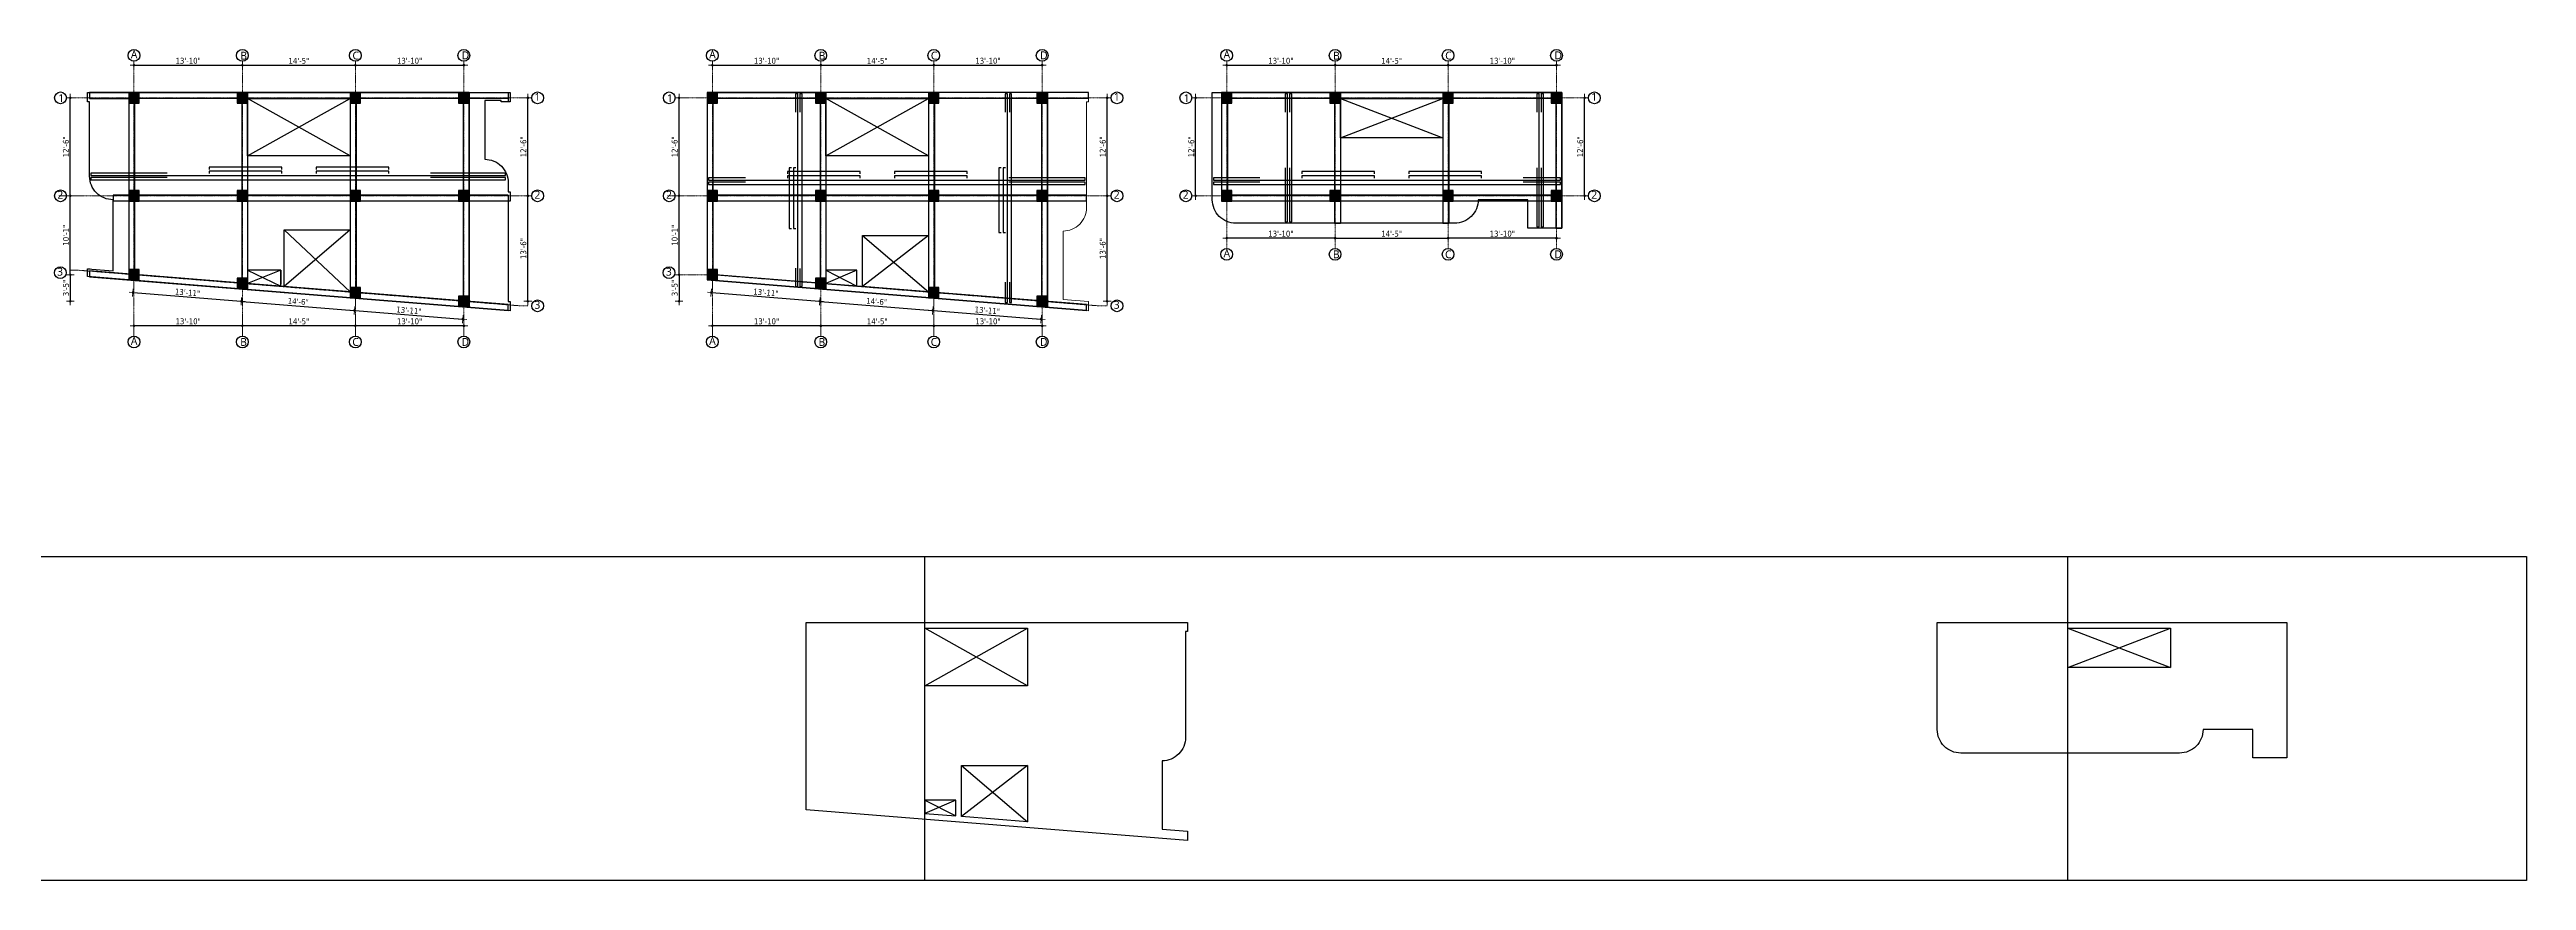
# Model space of a CAD drawing. Header units: inches. Extents: x 130993 to 274375, y -5108 to 103559.
# Drawn here: x 158986 to 162778, y 54579 to 55852 of the extents above; entities that cross this region are included whole.
import ezdxf

# ---------------------------------------------------------------- set-up
doc = ezdxf.new("R2010")
doc.units = ezdxf.units.IN
doc.header["$MEASUREMENT"] = 0
doc.header["$PDMODE"] = 2
doc.header["$PDSIZE"] = -3
doc.linetypes.add('CENTER', pattern=[2, 1.25, -0.25, 0.25, -0.25])
for name, color, linetype, lineweight in [('Center line', 252, 'CENTER', 20), ('Column', 14, 'Continuous', 30), ('Dim-external', 151, 'Continuous', 9), ('DIMENSION', 142, 'Continuous', 20), ('H-HATCH', 9, 'Continuous', 9), ('HATCH', 9, 'Continuous', 9), ('INDEX LINE', 4, 'Continuous', 13), ('Stairs', 134, 'Continuous', 25)]:
    doc.layers.add(name, color=color, linetype=linetype, lineweight=lineweight)
doc.layers.add('ELEVATION', color=7, linetype='Continuous')
doc.layers.add('Text-external', color=7, linetype='Continuous')
doc.styles.add('caption 1in-8ft', font='trebuc.ttf', dxfattribs={"height": 12})
doc.styles.add('TAHOMA', font='tahoma.ttf', dxfattribs={"height": 9})
doc.dimstyles.new('1.8', dxfattribs={"dimscale": 0, "dimtxt": 9, "dimasz": 1, "dimexe": 2, "dimexo": 9, "dimgap": 2, "dimtad": 1, "dimdec": 0, "dimzin": 3, "dimdsep": 46, "dimlunit": 4, "dimtxsty": 'TAHOMA', "dimblk": 'DIM', "dimcen": 3, "dimdle": 3, "dimse1": 1, "dimse2": 1, "dimclrd": 256, "dimclre": 256, "dimclrt": 7, "dimadec": 1, "dimazin": 2, "dimtfac": 1, "dimtdec": 0, "dimtix": 1, "dimtofl": 0, "dimtmove": 2, "dimatfit": 3, "dimldrblk": 'ARW', "dimfxl": 1, "dimfrac": 2, "dimtolj": 2, "dimtzin": 0, "dimarcsym": 0})

# ---------------------------------------------------------------- blocks, each defined once
blk = doc.blocks.new('col')
at = {"layer": 'HATCH'}
h = blk.add_hatch(color=256, dxfattribs=at)
h.dxf.hatch_style = 1
h.paths.add_polyline_path([(-8, -8), (8, -8), (8, 8), (-8, 8)])
at = {"layer": 'Column'}
blk.add_lwpolyline([(-8, -8), (8, -8), (8, 8), (-8, 8)], close=True, dxfattribs=at)
at = {"layer": 'Dim-external'}
for p, q in [((-8, 8), (8, -8)), ((8, 8), (-8, -8))]:
    blk.add_line(p, q, dxfattribs=at)
blk = doc.blocks.new('gridd')
at = {"layer": 'Dim-external'}
for p in [(2, 0), (168, 0), (341, 0), (507, 0), (2, -150), (168, -150), (341, -150), (507, -150), (2, -270.8), (168, -284.2), (341, -298.2), (507, -311.6)]:
    blk.add_blockref('col', p, dxfattribs=at)
blk = doc.blocks.new('DIM')
at = {"layer": 'INDEX LINE'}
h = blk.add_hatch(color=256, dxfattribs=at)
h.paths.add_polyline_path([(0, 1.3), (0, 0), (1.3, 0, 0.414214)])
h.paths.add_polyline_path([(1.3, 0), (0, 0), (0, -1.3, 0.414214)])
h.paths.add_polyline_path([(0, 0), (-1.3, 0, 0.414214), (0, -1.3)])
h.paths.add_polyline_path([(0, 1.3, 0.414214), (-1.3, 0), (0, 0)])
for p, q in [((-6, 0), (6, 0)), ((0, 6), (0, -6))]:
    blk.add_line(p, q, dxfattribs=at)
blk.add_circle((0, 0), 1.28, dxfattribs=at)
blk = doc.blocks.new('*D539')
at = {"layer": 'Defpoints', "color": 0}
for p in [(159281, 55827.9), (159115, 55785.9), (159281, 55785.9)]:
    blk.add_point(p, dxfattribs=at)
at = {"layer": 'DIMENSION', "lineweight": -2}
blk.add_line((159116, 55827.9), (159280, 55827.9), dxfattribs=at)
at = {"layer": 'DIMENSION', "lineweight": -2, "rotation": 180}
blk.add_blockref('DIM', (159115, 55827.9), dxfattribs=at)
at = {"layer": 'DIMENSION', "lineweight": -2}
blk.add_blockref('DIM', (159281, 55827.9), dxfattribs=at)
at = {"layer": 'DIMENSION', "color": 7, "insert": (159198, 55834.6), "char_height": 9, "attachment_point": 5, "style": 'TAHOMA'}
blk.add_mtext('\\A2;13\'-10"', dxfattribs=at)
blk = doc.blocks.new('ARW')
at = {"layer": 'INDEX LINE'}
blk.add_lwpolyline([(10, 0, 0, 6, 0), (0, 0, 0, 0, 0), (10, 0, 0, 0, 0)], format="xyseb", dxfattribs=at)
blk = doc.blocks.new('*D540')
at = {"layer": 'Defpoints', "color": 0}
for p in [(159454, 55827.9), (159281, 55785.9), (159454, 55785.9)]:
    blk.add_point(p, dxfattribs=at)
at = {"layer": 'DIMENSION', "lineweight": -2}
blk.add_line((159282, 55827.9), (159453, 55827.9), dxfattribs=at)
at = {"layer": 'DIMENSION', "lineweight": -2, "rotation": 180}
blk.add_blockref('DIM', (159281, 55827.9), dxfattribs=at)
at = {"layer": 'DIMENSION', "lineweight": -2}
blk.add_blockref('DIM', (159454, 55827.9), dxfattribs=at)
at = {"layer": 'DIMENSION', "color": 7, "insert": (159367.5, 55834.5), "char_height": 9, "attachment_point": 5, "style": 'TAHOMA'}
blk.add_mtext('\\A2;14\'-5"', dxfattribs=at)
blk = doc.blocks.new('*D541')
at = {"layer": 'Defpoints', "color": 0}
for p in [(159620, 55827.9), (159454, 55785.9), (159620, 55785.9)]:
    blk.add_point(p, dxfattribs=at)
at = {"layer": 'DIMENSION', "lineweight": -2}
blk.add_line((159455, 55827.9), (159619, 55827.9), dxfattribs=at)
at = {"layer": 'DIMENSION', "lineweight": -2, "rotation": 180}
blk.add_blockref('DIM', (159454, 55827.9), dxfattribs=at)
at = {"layer": 'DIMENSION', "lineweight": -2}
blk.add_blockref('DIM', (159620, 55827.9), dxfattribs=at)
at = {"layer": 'DIMENSION', "color": 7, "insert": (159537, 55834.6), "char_height": 9, "attachment_point": 5, "style": 'TAHOMA'}
blk.add_mtext('\\A2;13\'-10"', dxfattribs=at)
blk = doc.blocks.new('*D542')
at = {"layer": 'Defpoints', "color": 0}
for p in [(159628, 55627.9), (159718, 55627.9), (159628, 55466.3)]:
    blk.add_point(p, dxfattribs=at)
at = {"layer": 'DIMENSION', "lineweight": -2}
blk.add_line((159718, 55467.3), (159718, 55626.9), dxfattribs=at)
for p, rotation in [((159718, 55627.9), 90), ((159718, 55466.3), 270)]:
    blk.add_blockref('DIM', p, dxfattribs=dict(at, rotation=rotation))
at = {"layer": 'DIMENSION', "color": 7, "insert": (159711.3, 55547.1), "char_height": 9, "attachment_point": 5, "rotation": 90, "style": 'TAHOMA'}
blk.add_mtext('\\A2;13\'-6"', dxfattribs=at)
blk = doc.blocks.new('*D543')
at = {"layer": 'Defpoints', "color": 0}
for p in [(159628, 55777.9), (159718, 55777.9), (159628, 55627.9)]:
    blk.add_point(p, dxfattribs=at)
at = {"layer": 'DIMENSION', "lineweight": -2}
blk.add_line((159718, 55628.9), (159718, 55776.9), dxfattribs=at)
for p, rotation in [((159718, 55777.9), 90), ((159718, 55627.9), 270)]:
    blk.add_blockref('DIM', p, dxfattribs=dict(at, rotation=rotation))
at = {"layer": 'DIMENSION', "color": 7, "insert": (159711.3, 55702.9), "char_height": 9, "attachment_point": 5, "rotation": 90, "style": 'TAHOMA'}
blk.add_mtext('\\A2;12\'-6"', dxfattribs=at)
blk = doc.blocks.new('*D544')
at = {"layer": 'Defpoints', "color": 0}
for p in [(159017.5, 55627.9), (159107, 55627.9), (159107, 55507.1)]:
    blk.add_point(p, dxfattribs=at)
at = {"layer": 'DIMENSION', "lineweight": -2}
blk.add_line((159017.5, 55508.1), (159017.5, 55626.9), dxfattribs=at)
for p, rotation in [((159017.5, 55627.9), 90), ((159017.5, 55507.1), 270)]:
    blk.add_blockref('DIM', p, dxfattribs=dict(at, rotation=rotation))
at = {"layer": 'DIMENSION', "color": 7, "insert": (159010.8, 55567.5), "char_height": 9, "attachment_point": 5, "rotation": 90, "style": 'TAHOMA'}
blk.add_mtext('\\A2;10\'-1"', dxfattribs=at)
blk = doc.blocks.new('*D545')
at = {"layer": 'Defpoints', "color": 0}
for p in [(159017.5, 55777.9), (159107, 55777.9), (159107, 55627.9)]:
    blk.add_point(p, dxfattribs=at)
at = {"layer": 'DIMENSION', "lineweight": -2}
blk.add_line((159017.5, 55628.9), (159017.5, 55776.9), dxfattribs=at)
for p, rotation in [((159017.5, 55777.9), 90), ((159017.5, 55627.9), 270)]:
    blk.add_blockref('DIM', p, dxfattribs=dict(at, rotation=rotation))
at = {"layer": 'DIMENSION', "color": 7, "insert": (159010.8, 55702.9), "char_height": 9, "attachment_point": 5, "rotation": 90, "style": 'TAHOMA'}
blk.add_mtext('\\A2;12\'-6"', dxfattribs=at)
blk = doc.blocks.new('*D546')
at = {"layer": 'Defpoints', "color": 0}
for p in [(159115, 55499.1), (159281, 55485.7), (159279.4, 55466.3)]:
    blk.add_point(p, dxfattribs=at)
at = {"layer": 'DIMENSION', "lineweight": -2}
blk.add_line((159114.4, 55479.6), (159278.4, 55466.4), dxfattribs=at)
for p, rotation in [((159113.4, 55479.7), 175.388094134981), ((159279.4, 55466.3), 355.388094134981)]:
    blk.add_blockref('DIM', p, dxfattribs=dict(at, rotation=rotation))
at = {"layer": 'DIMENSION', "color": 7, "insert": (159197, 55479.7), "char_height": 9, "attachment_point": 5, "rotation": 355.3881, "style": 'TAHOMA'}
blk.add_mtext('\\A2;13\'-11"', dxfattribs=at)
blk = doc.blocks.new('*D547')
at = {"layer": 'Defpoints', "color": 0}
for p in [(159281, 55485.7), (159452.5, 55452.3), (159454, 55471.1)]:
    blk.add_point(p, dxfattribs=at)
at = {"layer": 'DIMENSION', "lineweight": -2}
blk.add_line((159280.4, 55466.2), (159451.5, 55452.4), dxfattribs=at)
for p, rotation in [((159279.4, 55466.3), 175.388094134969), ((159452.5, 55452.3), 355.388094134969)]:
    blk.add_blockref('DIM', p, dxfattribs=dict(at, rotation=rotation))
at = {"layer": 'DIMENSION', "color": 7, "insert": (159366.5, 55466), "char_height": 9, "attachment_point": 5, "rotation": 355.3881, "style": 'TAHOMA'}
blk.add_mtext('\\A2;14\'-6"', dxfattribs=at)
blk = doc.blocks.new('*D548')
at = {"layer": 'Defpoints', "color": 0}
for p in [(159454, 55471.1), (159620, 55457.7), (159618.5, 55438.9)]:
    blk.add_point(p, dxfattribs=at)
at = {"layer": 'DIMENSION', "lineweight": -2}
blk.add_line((159453.5, 55452.3), (159617.5, 55439), dxfattribs=at)
for p, rotation in [((159452.5, 55452.3), 175.388094134969), ((159618.5, 55438.9), 355.388094134969)]:
    blk.add_blockref('DIM', p, dxfattribs=dict(at, rotation=rotation))
at = {"layer": 'DIMENSION', "color": 7, "insert": (159536, 55452.3), "char_height": 9, "attachment_point": 5, "rotation": 355.3881, "style": 'TAHOMA'}
blk.add_mtext('\\A2;13\'-11"', dxfattribs=at)
blk = doc.blocks.new('*D549')
at = {"layer": 'Defpoints', "color": 0}
for p in [(159454, 55471.1), (159620, 55457.7), (159454, 55428.9)]:
    blk.add_point(p, dxfattribs=at)
at = {"layer": 'DIMENSION', "lineweight": -2}
blk.add_line((159619, 55428.9), (159455, 55428.9), dxfattribs=at)
at = {"layer": 'DIMENSION', "lineweight": -2, "rotation": 180}
blk.add_blockref('DIM', (159454, 55428.9), dxfattribs=at)
at = {"layer": 'DIMENSION', "lineweight": -2}
blk.add_blockref('DIM', (159620, 55428.9), dxfattribs=at)
at = {"layer": 'DIMENSION', "color": 7, "insert": (159537, 55435.6), "char_height": 9, "attachment_point": 5, "style": 'TAHOMA'}
blk.add_mtext('\\A2;13\'-10"', dxfattribs=at)
blk = doc.blocks.new('*D550')
at = {"layer": 'Defpoints', "color": 0}
for p in [(159281, 55485.7), (159454, 55471.1), (159281, 55428.9)]:
    blk.add_point(p, dxfattribs=at)
at = {"layer": 'DIMENSION', "lineweight": -2}
blk.add_line((159453, 55428.9), (159282, 55428.9), dxfattribs=at)
at = {"layer": 'DIMENSION', "lineweight": -2, "rotation": 180}
blk.add_blockref('DIM', (159281, 55428.9), dxfattribs=at)
at = {"layer": 'DIMENSION', "lineweight": -2}
blk.add_blockref('DIM', (159454, 55428.9), dxfattribs=at)
at = {"layer": 'DIMENSION', "color": 7, "insert": (159367.5, 55435.5), "char_height": 9, "attachment_point": 5, "style": 'TAHOMA'}
blk.add_mtext('\\A2;14\'-5"', dxfattribs=at)
blk = doc.blocks.new('*D551')
at = {"layer": 'Defpoints', "color": 0}
for p in [(159115, 55498.4), (159281, 55485.7), (159115, 55428.9)]:
    blk.add_point(p, dxfattribs=at)
at = {"layer": 'DIMENSION', "lineweight": -2}
blk.add_line((159280, 55428.9), (159116, 55428.9), dxfattribs=at)
at = {"layer": 'DIMENSION', "lineweight": -2, "rotation": 180}
blk.add_blockref('DIM', (159115, 55428.9), dxfattribs=at)
at = {"layer": 'DIMENSION', "lineweight": -2}
blk.add_blockref('DIM', (159281, 55428.9), dxfattribs=at)
at = {"layer": 'DIMENSION', "color": 7, "insert": (159198, 55435.6), "char_height": 9, "attachment_point": 5, "style": 'TAHOMA'}
blk.add_mtext('\\A2;13\'-10"', dxfattribs=at)
blk = doc.blocks.new('*D552')
at = {"layer": 'Defpoints', "color": 0}
for p in [(159107, 55507.1), (159017.5, 55466.3), (159628, 55466.3)]:
    blk.add_point(p, dxfattribs=at)
at = {"layer": 'DIMENSION', "lineweight": -2}
blk.add_line((159017.5, 55506.1), (159017.5, 55467.3), dxfattribs=at)
for p, rotation in [((159017.5, 55507.1), 90), ((159017.5, 55466.3), 270)]:
    blk.add_blockref('DIM', p, dxfattribs=dict(at, rotation=rotation))
at = {"layer": 'DIMENSION', "color": 7, "insert": (159010.9, 55486.7), "char_height": 9, "attachment_point": 5, "rotation": 90, "style": 'TAHOMA'}
blk.add_mtext('\\A2;3\'-5"', dxfattribs=at)
blk = doc.blocks.new('*D553')
at = {"layer": 'Defpoints', "color": 0}
for p in [(160954, 55827.9), (160788, 55785.9), (160954, 55785.9)]:
    blk.add_point(p, dxfattribs=at)
at = {"layer": 'DIMENSION', "lineweight": -2}
blk.add_line((160789, 55827.9), (160953, 55827.9), dxfattribs=at)
at = {"layer": 'DIMENSION', "lineweight": -2, "rotation": 180}
blk.add_blockref('DIM', (160788, 55827.9), dxfattribs=at)
at = {"layer": 'DIMENSION', "lineweight": -2}
blk.add_blockref('DIM', (160954, 55827.9), dxfattribs=at)
at = {"layer": 'DIMENSION', "color": 7, "insert": (160871, 55834.6), "char_height": 9, "attachment_point": 5, "style": 'TAHOMA'}
blk.add_mtext('\\A2;13\'-10"', dxfattribs=at)
blk = doc.blocks.new('*D554')
at = {"layer": 'Defpoints', "color": 0}
for p in [(161127, 55827.9), (160954, 55785.9), (161127, 55785.9)]:
    blk.add_point(p, dxfattribs=at)
at = {"layer": 'DIMENSION', "lineweight": -2}
blk.add_line((160955, 55827.9), (161126, 55827.9), dxfattribs=at)
at = {"layer": 'DIMENSION', "lineweight": -2, "rotation": 180}
blk.add_blockref('DIM', (160954, 55827.9), dxfattribs=at)
at = {"layer": 'DIMENSION', "lineweight": -2}
blk.add_blockref('DIM', (161127, 55827.9), dxfattribs=at)
at = {"layer": 'DIMENSION', "color": 7, "insert": (161040.5, 55834.5), "char_height": 9, "attachment_point": 5, "style": 'TAHOMA'}
blk.add_mtext('\\A2;14\'-5"', dxfattribs=at)
blk = doc.blocks.new('*D555')
at = {"layer": 'Defpoints', "color": 0}
for p in [(161293, 55827.9), (161127, 55785.9), (161293, 55785.9)]:
    blk.add_point(p, dxfattribs=at)
at = {"layer": 'DIMENSION', "lineweight": -2}
blk.add_line((161128, 55827.9), (161292, 55827.9), dxfattribs=at)
at = {"layer": 'DIMENSION', "lineweight": -2, "rotation": 180}
blk.add_blockref('DIM', (161127, 55827.9), dxfattribs=at)
at = {"layer": 'DIMENSION', "lineweight": -2}
blk.add_blockref('DIM', (161293, 55827.9), dxfattribs=at)
at = {"layer": 'DIMENSION', "color": 7, "insert": (161210, 55834.6), "char_height": 9, "attachment_point": 5, "style": 'TAHOMA'}
blk.add_mtext('\\A2;13\'-10"', dxfattribs=at)
blk = doc.blocks.new('*D523')
at = {"layer": 'Defpoints', "color": 0}
for p in [(161301, 55777.9), (161336, 55777.9), (161301, 55627.9)]:
    blk.add_point(p, dxfattribs=at)
at = {"layer": 'DIMENSION', "lineweight": -2}
blk.add_line((161336, 55628.9), (161336, 55776.9), dxfattribs=at)
for p, rotation in [((161336, 55777.9), 90), ((161336, 55627.9), 270)]:
    blk.add_blockref('DIM', p, dxfattribs=dict(at, rotation=rotation))
at = {"layer": 'DIMENSION', "color": 7, "insert": (161329.3, 55702.9), "char_height": 9, "attachment_point": 5, "rotation": 90, "style": 'TAHOMA'}
blk.add_mtext('\\A2;12\'-6"', dxfattribs=at)
blk = doc.blocks.new('*D556')
at = {"layer": 'Defpoints', "color": 0}
for p in [(160740.5, 55777.9), (160780, 55777.9), (160780, 55627.9)]:
    blk.add_point(p, dxfattribs=at)
at = {"layer": 'DIMENSION', "lineweight": -2}
blk.add_line((160740.5, 55628.9), (160740.5, 55776.9), dxfattribs=at)
for p, rotation in [((160740.5, 55777.9), 90), ((160740.5, 55627.9), 270)]:
    blk.add_blockref('DIM', p, dxfattribs=dict(at, rotation=rotation))
at = {"layer": 'DIMENSION', "color": 7, "insert": (160733.8, 55702.9), "char_height": 9, "attachment_point": 5, "rotation": 90, "style": 'TAHOMA'}
blk.add_mtext('\\A2;12\'-6"', dxfattribs=at)
blk = doc.blocks.new('*D557')
at = {"layer": 'Defpoints', "color": 0}
for p in [(161127, 55785.9), (161127, 55563.1), (161293, 55591.9)]:
    blk.add_point(p, dxfattribs=at)
at = {"layer": 'DIMENSION', "lineweight": -2}
blk.add_line((161292, 55563.1), (161128, 55563.1), dxfattribs=at)
at = {"layer": 'DIMENSION', "lineweight": -2, "rotation": 180}
blk.add_blockref('DIM', (161127, 55563.1), dxfattribs=at)
at = {"layer": 'DIMENSION', "lineweight": -2}
blk.add_blockref('DIM', (161293, 55563.1), dxfattribs=at)
at = {"layer": 'DIMENSION', "color": 7, "insert": (161210, 55569.8), "char_height": 9, "attachment_point": 5, "style": 'TAHOMA'}
blk.add_mtext('\\A2;13\'-10"', dxfattribs=at)
blk = doc.blocks.new('*D558')
at = {"layer": 'Defpoints', "color": 0}
for p in [(160788, 55785.9), (160954, 55619.9), (160788, 55563.1)]:
    blk.add_point(p, dxfattribs=at)
at = {"layer": 'DIMENSION', "lineweight": -2}
blk.add_line((160953, 55563.1), (160789, 55563.1), dxfattribs=at)
at = {"layer": 'DIMENSION', "lineweight": -2, "rotation": 180}
blk.add_blockref('DIM', (160788, 55563.1), dxfattribs=at)
at = {"layer": 'DIMENSION', "lineweight": -2}
blk.add_blockref('DIM', (160954, 55563.1), dxfattribs=at)
at = {"layer": 'DIMENSION', "color": 7, "insert": (160871, 55569.8), "char_height": 9, "attachment_point": 5, "style": 'TAHOMA'}
blk.add_mtext('\\A2;13\'-10"', dxfattribs=at)
blk = doc.blocks.new('*D524')
at = {"layer": 'Defpoints', "color": 0}
for p in [(161127, 55619.9), (160954, 55585.9), (161127, 55563.1)]:
    blk.add_point(p, dxfattribs=at)
at = {"layer": 'DIMENSION', "lineweight": -2}
blk.add_line((160955, 55563.1), (161126, 55563.1), dxfattribs=at)
at = {"layer": 'DIMENSION', "lineweight": -2, "rotation": 180}
blk.add_blockref('DIM', (160954, 55563.1), dxfattribs=at)
at = {"layer": 'DIMENSION', "lineweight": -2}
blk.add_blockref('DIM', (161127, 55563.1), dxfattribs=at)
at = {"layer": 'DIMENSION', "color": 7, "insert": (161040.5, 55569.7), "char_height": 9, "attachment_point": 5, "style": 'TAHOMA'}
blk.add_mtext('\\A2;14\'-5"', dxfattribs=at)
blk = doc.blocks.new('*D587')
at = {"layer": 'Defpoints', "color": 0}
for p in [(160166.5, 55827.9), (160000.5, 55785.9), (160166.5, 55785.9)]:
    blk.add_point(p, dxfattribs=at)
at = {"layer": 'DIMENSION', "lineweight": -2}
blk.add_line((160001.5, 55827.9), (160165.5, 55827.9), dxfattribs=at)
at = {"layer": 'DIMENSION', "lineweight": -2, "rotation": 180}
blk.add_blockref('DIM', (160000.5, 55827.9), dxfattribs=at)
at = {"layer": 'DIMENSION', "lineweight": -2}
blk.add_blockref('DIM', (160166.5, 55827.9), dxfattribs=at)
at = {"layer": 'DIMENSION', "color": 7, "insert": (160083.5, 55834.6), "char_height": 9, "attachment_point": 5, "style": 'TAHOMA'}
blk.add_mtext('\\A2;13\'-10"', dxfattribs=at)
blk = doc.blocks.new('*D588')
at = {"layer": 'Defpoints', "color": 0}
for p in [(160339.5, 55827.9), (160166.5, 55785.9), (160339.5, 55785.9)]:
    blk.add_point(p, dxfattribs=at)
at = {"layer": 'DIMENSION', "lineweight": -2}
blk.add_line((160167.5, 55827.9), (160338.5, 55827.9), dxfattribs=at)
at = {"layer": 'DIMENSION', "lineweight": -2, "rotation": 180}
blk.add_blockref('DIM', (160166.5, 55827.9), dxfattribs=at)
at = {"layer": 'DIMENSION', "lineweight": -2}
blk.add_blockref('DIM', (160339.5, 55827.9), dxfattribs=at)
at = {"layer": 'DIMENSION', "color": 7, "insert": (160253, 55834.5), "char_height": 9, "attachment_point": 5, "style": 'TAHOMA'}
blk.add_mtext('\\A2;14\'-5"', dxfattribs=at)
blk = doc.blocks.new('*D589')
at = {"layer": 'Defpoints', "color": 0}
for p in [(160505.5, 55827.9), (160339.5, 55785.9), (160505.5, 55785.9)]:
    blk.add_point(p, dxfattribs=at)
at = {"layer": 'DIMENSION', "lineweight": -2}
blk.add_line((160340.5, 55827.9), (160504.5, 55827.9), dxfattribs=at)
at = {"layer": 'DIMENSION', "lineweight": -2, "rotation": 180}
blk.add_blockref('DIM', (160339.5, 55827.9), dxfattribs=at)
at = {"layer": 'DIMENSION', "lineweight": -2}
blk.add_blockref('DIM', (160505.5, 55827.9), dxfattribs=at)
at = {"layer": 'DIMENSION', "color": 7, "insert": (160422.5, 55834.6), "char_height": 9, "attachment_point": 5, "style": 'TAHOMA'}
blk.add_mtext('\\A2;13\'-10"', dxfattribs=at)
blk = doc.blocks.new('*D590')
at = {"layer": 'Defpoints', "color": 0}
for p in [(160513.5, 55627.9), (160605, 55627.9), (160513.5, 55466.3)]:
    blk.add_point(p, dxfattribs=at)
at = {"layer": 'DIMENSION', "lineweight": -2}
blk.add_line((160605, 55467.3), (160605, 55626.9), dxfattribs=at)
for p, rotation in [((160605, 55627.9), 90), ((160605, 55466.3), 270)]:
    blk.add_blockref('DIM', p, dxfattribs=dict(at, rotation=rotation))
at = {"layer": 'DIMENSION', "color": 7, "insert": (160598.3, 55547.1), "char_height": 9, "attachment_point": 5, "rotation": 90, "style": 'TAHOMA'}
blk.add_mtext('\\A2;13\'-6"', dxfattribs=at)
blk = doc.blocks.new('*D591')
at = {"layer": 'Defpoints', "color": 0}
for p in [(160513.5, 55777.9), (160605, 55777.9), (160513.5, 55627.9)]:
    blk.add_point(p, dxfattribs=at)
at = {"layer": 'DIMENSION', "lineweight": -2}
blk.add_line((160605, 55628.9), (160605, 55776.9), dxfattribs=at)
for p, rotation in [((160605, 55777.9), 90), ((160605, 55627.9), 270)]:
    blk.add_blockref('DIM', p, dxfattribs=dict(at, rotation=rotation))
at = {"layer": 'DIMENSION', "color": 7, "insert": (160598.3, 55702.9), "char_height": 9, "attachment_point": 5, "rotation": 90, "style": 'TAHOMA'}
blk.add_mtext('\\A2;12\'-6"', dxfattribs=at)
blk = doc.blocks.new('*D592')
at = {"layer": 'Defpoints', "color": 0}
for p in [(159949.5, 55627.9), (159992.5, 55627.9), (159992.5, 55507.1)]:
    blk.add_point(p, dxfattribs=at)
at = {"layer": 'DIMENSION', "lineweight": -2}
blk.add_line((159949.5, 55508.1), (159949.5, 55626.9), dxfattribs=at)
for p, rotation in [((159949.5, 55627.9), 90), ((159949.5, 55507.1), 270)]:
    blk.add_blockref('DIM', p, dxfattribs=dict(at, rotation=rotation))
at = {"layer": 'DIMENSION', "color": 7, "insert": (159942.8, 55567.5), "char_height": 9, "attachment_point": 5, "rotation": 90, "style": 'TAHOMA'}
blk.add_mtext('\\A2;10\'-1"', dxfattribs=at)
blk = doc.blocks.new('*D593')
at = {"layer": 'Defpoints', "color": 0}
for p in [(159949.5, 55777.9), (159992.5, 55777.9), (159992.5, 55627.9)]:
    blk.add_point(p, dxfattribs=at)
at = {"layer": 'DIMENSION', "lineweight": -2}
blk.add_line((159949.5, 55628.9), (159949.5, 55776.9), dxfattribs=at)
for p, rotation in [((159949.5, 55777.9), 90), ((159949.5, 55627.9), 270)]:
    blk.add_blockref('DIM', p, dxfattribs=dict(at, rotation=rotation))
at = {"layer": 'DIMENSION', "color": 7, "insert": (159942.8, 55702.9), "char_height": 9, "attachment_point": 5, "rotation": 90, "style": 'TAHOMA'}
blk.add_mtext('\\A2;12\'-6"', dxfattribs=at)
blk = doc.blocks.new('*D594')
at = {"layer": 'Defpoints', "color": 0}
for p in [(160000.5, 55499.1), (160166.5, 55485.7), (160164.9, 55466.3)]:
    blk.add_point(p, dxfattribs=at)
at = {"layer": 'DIMENSION', "lineweight": -2}
blk.add_line((159999.9, 55479.6), (160163.9, 55466.4), dxfattribs=at)
for p, rotation in [((159998.9, 55479.7), 175.388094134981), ((160164.9, 55466.3), 355.388094134981)]:
    blk.add_blockref('DIM', p, dxfattribs=dict(at, rotation=rotation))
at = {"layer": 'DIMENSION', "color": 7, "insert": (160082.5, 55479.7), "char_height": 9, "attachment_point": 5, "rotation": 355.3881, "style": 'TAHOMA'}
blk.add_mtext('\\A2;13\'-11"', dxfattribs=at)
blk = doc.blocks.new('*D595')
at = {"layer": 'Defpoints', "color": 0}
for p in [(160166.5, 55485.7), (160338, 55452.3), (160339.5, 55471.1)]:
    blk.add_point(p, dxfattribs=at)
at = {"layer": 'DIMENSION', "lineweight": -2}
blk.add_line((160165.9, 55466.2), (160337, 55452.4), dxfattribs=at)
for p, rotation in [((160164.9, 55466.3), 175.388094134969), ((160338, 55452.3), 355.388094134969)]:
    blk.add_blockref('DIM', p, dxfattribs=dict(at, rotation=rotation))
at = {"layer": 'DIMENSION', "color": 7, "insert": (160252, 55466), "char_height": 9, "attachment_point": 5, "rotation": 355.3881, "style": 'TAHOMA'}
blk.add_mtext('\\A2;14\'-6"', dxfattribs=at)
blk = doc.blocks.new('*D596')
at = {"layer": 'Defpoints', "color": 0}
for p in [(160339.5, 55471.1), (160505.5, 55457.7), (160504, 55438.9)]:
    blk.add_point(p, dxfattribs=at)
at = {"layer": 'DIMENSION', "lineweight": -2}
blk.add_line((160339, 55452.3), (160503, 55439), dxfattribs=at)
for p, rotation in [((160338, 55452.3), 175.388094134969), ((160504, 55438.9), 355.388094134969)]:
    blk.add_blockref('DIM', p, dxfattribs=dict(at, rotation=rotation))
at = {"layer": 'DIMENSION', "color": 7, "insert": (160421.5, 55452.3), "char_height": 9, "attachment_point": 5, "rotation": 355.3881, "style": 'TAHOMA'}
blk.add_mtext('\\A2;13\'-11"', dxfattribs=at)
blk = doc.blocks.new('*D597')
at = {"layer": 'Defpoints', "color": 0}
for p in [(160339.5, 55471.1), (160505.5, 55457.7), (160339.5, 55428.9)]:
    blk.add_point(p, dxfattribs=at)
at = {"layer": 'DIMENSION', "lineweight": -2}
blk.add_line((160504.5, 55428.9), (160340.5, 55428.9), dxfattribs=at)
at = {"layer": 'DIMENSION', "lineweight": -2, "rotation": 180}
blk.add_blockref('DIM', (160339.5, 55428.9), dxfattribs=at)
at = {"layer": 'DIMENSION', "lineweight": -2}
blk.add_blockref('DIM', (160505.5, 55428.9), dxfattribs=at)
at = {"layer": 'DIMENSION', "color": 7, "insert": (160422.5, 55435.6), "char_height": 9, "attachment_point": 5, "style": 'TAHOMA'}
blk.add_mtext('\\A2;13\'-10"', dxfattribs=at)
blk = doc.blocks.new('*D598')
at = {"layer": 'Defpoints', "color": 0}
for p in [(160166.5, 55485.7), (160339.5, 55471.1), (160166.5, 55428.9)]:
    blk.add_point(p, dxfattribs=at)
at = {"layer": 'DIMENSION', "lineweight": -2}
blk.add_line((160338.5, 55428.9), (160167.5, 55428.9), dxfattribs=at)
at = {"layer": 'DIMENSION', "lineweight": -2, "rotation": 180}
blk.add_blockref('DIM', (160166.5, 55428.9), dxfattribs=at)
at = {"layer": 'DIMENSION', "lineweight": -2}
blk.add_blockref('DIM', (160339.5, 55428.9), dxfattribs=at)
at = {"layer": 'DIMENSION', "color": 7, "insert": (160253, 55435.5), "char_height": 9, "attachment_point": 5, "style": 'TAHOMA'}
blk.add_mtext('\\A2;14\'-5"', dxfattribs=at)
blk = doc.blocks.new('*D599')
at = {"layer": 'Defpoints', "color": 0}
for p in [(160000.5, 55498.4), (160166.5, 55485.7), (160000.5, 55428.9)]:
    blk.add_point(p, dxfattribs=at)
at = {"layer": 'DIMENSION', "lineweight": -2}
blk.add_line((160165.5, 55428.9), (160001.5, 55428.9), dxfattribs=at)
at = {"layer": 'DIMENSION', "lineweight": -2, "rotation": 180}
blk.add_blockref('DIM', (160000.5, 55428.9), dxfattribs=at)
at = {"layer": 'DIMENSION', "lineweight": -2}
blk.add_blockref('DIM', (160166.5, 55428.9), dxfattribs=at)
at = {"layer": 'DIMENSION', "color": 7, "insert": (160083.5, 55435.6), "char_height": 9, "attachment_point": 5, "style": 'TAHOMA'}
blk.add_mtext('\\A2;13\'-10"', dxfattribs=at)
blk = doc.blocks.new('*D600')
at = {"layer": 'Defpoints', "color": 0}
for p in [(159992.5, 55507.1), (159949.5, 55466.3), (160513.5, 55466.3)]:
    blk.add_point(p, dxfattribs=at)
at = {"layer": 'DIMENSION', "lineweight": -2}
blk.add_line((159949.5, 55506.1), (159949.5, 55467.3), dxfattribs=at)
for p, rotation in [((159949.5, 55507.1), 90), ((159949.5, 55466.3), 270)]:
    blk.add_blockref('DIM', p, dxfattribs=dict(at, rotation=rotation))
at = {"layer": 'DIMENSION', "color": 7, "insert": (159942.9, 55486.7), "char_height": 9, "attachment_point": 5, "rotation": 90, "style": 'TAHOMA'}
blk.add_mtext('\\A2;3\'-5"', dxfattribs=at)

msp = doc.modelspace()

# ---------------------------------------------------------------- linework, layer by layer
at = {"layer": 'Center line'}
for p, q in [((159115, 55827.9), (159115, 55413.12)), ((159281, 55827.9), (159281, 55413.12)), ((159454, 55827.9), (159454, 55413.12)), ((159620, 55827.9), (159620, 55413.12)), ((160000.5, 55827.9), (160000.5, 55413.12)), ((160166.5, 55827.9), (160166.5, 55413.12)), ((160339.5, 55827.9), (160339.5, 55413.12)), ((160505.5, 55827.9), (160505.5, 55413.12)), ((160788, 55827.9), (160788, 55547.33)), ((160954, 55827.9), (160954, 55547.33)), ((161127, 55827.9), (161127, 55547.33)), ((161293, 55827.9), (161293, 55547.33)), ((159017.5, 55777.9), (159718, 55777.9)), ((159949.5, 55777.9), (160605, 55777.9)), ((160740.5, 55777.9), (161336, 55777.9)), ((158999.73, 55627.9), (159718, 55627.9)), ((159931.73, 55627.9), (160605, 55627.9)), ((160740.5, 55627.9), (161336, 55627.9))]:
    msp.add_line(p, q, dxfattribs=at)
for points in [[(159706, 55459.41), (159029.31, 55513.99), (159017.55, 55513.99)], [(160591.5, 55459.41), (160000.5, 55507.08), (159949.5, 55507.08)], [(159718, 55459.41), (159706, 55459.41)], [(160605, 55459.41), (160591.5, 55459.41)]]:
    msp.add_lwpolyline(points, dxfattribs=at)
at = {"layer": 'Defpoints'}
for p, q in [((160326.07, 54579.4), (160326.07, 55075.62)), ((162075.93, 54579.4), (162075.93, 55075.62))]:
    msp.add_line(p, q, dxfattribs=at)
at = {"layer": 'ELEVATION'}
for p, q in [((159628, 55785.9), (159047, 55785.9)), ((159107, 55785.9), (159107, 55499.08)), ((159116, 55785.9), (159116, 55498.11)), ((159123, 55785.9), (159273, 55785.9)), ((159280, 55785.9), (159280, 55485.37)), ((159289, 55785.9), (159289, 55484.4)), ((159446, 55785.9), (159446, 55471.73)), ((159455, 55785.9), (159455, 55471.73)), ((159619, 55785.9), (159619, 55458.02)), ((159628, 55785.9), (159628, 55457.05)), ((159688, 55785.9), (159688, 55771.9)), ((160513.5, 55785.9), (159992.5, 55785.9)), ((159992.5, 55785.9), (159992.5, 55499.08)), ((160001.5, 55785.9), (160001.5, 55498.11)), ((160008.5, 55785.9), (160158.5, 55785.9)), ((160165.5, 55785.9), (160165.5, 55485.37)), ((160174.5, 55785.9), (160174.5, 55484.4)), ((160331.5, 55785.9), (160331.5, 55471.73)), ((160340.5, 55785.9), (160340.5, 55471.73)), ((160504.5, 55785.9), (160504.5, 55458.02)), ((160513.5, 55785.9), (160513.5, 55457.05)), ((160576.5, 55776.9), (160576.5, 55785.9)), ((161301, 55785.9), (160780, 55785.9)), ((160780, 55785.9), (160780, 55619.9)), ((160789, 55785.9), (160789, 55619.9)), ((160796, 55785.9), (160946, 55785.9)), ((160953, 55785.9), (160953, 55585.9)), ((160962, 55785.9), (160962, 55585.9)), ((161119, 55785.9), (161119, 55585.9)), ((161128, 55785.9), (161128, 55585.9)), ((161292, 55785.9), (161292, 55578.32)), ((161301, 55785.9), (161301, 55578.32)), ((159688, 55776.9), (159047, 55776.9)), ((159446, 55688.9), (159289, 55776.9)), ((159289, 55688.9), (159446, 55776.9)), ((160576.5, 55776.9), (159992.5, 55776.9)), ((160331.5, 55688.9), (160174.5, 55776.9)), ((160174.5, 55688.9), (160331.5, 55776.9)), ((161301, 55776.9), (160780, 55776.9)), ((160962, 55776.9), (161119, 55716.9)), ((160962, 55716.9), (161119, 55776.9)), ((159688, 55628.9), (159083, 55628.9)), ((159083, 55628.9), (159083, 55619.9)), ((159688, 55619.9), (159083, 55619.9)), ((159688, 55628.9), (159688, 55619.9)), ((160573.5, 55628.9), (159992.5, 55628.9)), ((160573.5, 55619.9), (159992.5, 55619.9)), ((160573.5, 55619.9), (160573.5, 55628.9)), ((161301, 55628.9), (160780, 55628.9)), ((161301, 55619.9), (160780, 55619.9)), ((159345, 55575.9), (159446, 55480.76)), ((159446, 55575.9), (159345, 55488.91)), ((160230.5, 55566.9), (160331.5, 55480.76)), ((160331.5, 55566.9), (160230.5, 55488.91)), ((160953, 55585.9), (160962, 55585.9)), ((161119, 55585.9), (161128, 55585.9)), ((161292, 55578.32), (161301, 55578.32)), ((159688, 55461.24), (159046.75, 55512.97)), ((159688, 55452.21), (159047, 55503.92)), ((159289, 55513.9), (159340, 55489.31)), ((159340, 55513.9), (159289, 55493.43)), ((159340, 55513.9), (159340, 55492.32)), ((160573.5, 55461.24), (159992.25, 55508.13)), ((160573.5, 55452.21), (159992.5, 55499.08)), ((160174.5, 55513.9), (160221.5, 55489.64)), ((160221.5, 55513.9), (160174.5, 55493.43)), ((160483.07, 54877.54), (160326.07, 54965.54)), ((160326.07, 54877.54), (160483.07, 54965.54)), ((162075.93, 54965.54), (162232.93, 54905.54)), ((162075.93, 54905.54), (162232.93, 54965.54)), ((160382.07, 54755.54), (160483.07, 54669.4)), ((160483.07, 54755.54), (160382.07, 54677.55)), ((160326.07, 54702.54), (160373.07, 54678.28)), ((160373.07, 54702.54), (160326.07, 54682.07))]:
    msp.add_line(p, q, dxfattribs=at)
msp.add_lwpolyline([(159044, 55516.2), (159083, 55513.05), (159083, 55621.9, -0.4142136), (159047, 55657.9), (159047, 55771.9), (159044, 55771.9), (159044, 55785.9), (159691, 55785.9), (159691, 55771.9), (159677, 55771.9), (159677, 55773.9), (159652, 55773.9), (159652, 55683.9, -0.4142136), (159688, 55647.9), (159688, 55633.9), (159691, 55633.9), (159691, 55619.9), (159688, 55619.9), (159688, 55466.26), (159691, 55466.02), (159691, 55451.97), (159044, 55504.16), (159044, 55516.2), (159048, 55515.88)], format="xyb", dxfattribs=at)
for points in [[(159688, 55452.21), (159688, 55461.24), (159628, 55466.08), (159628, 55698.9), (159628, 55698.9), (159628, 55785.9), (159047, 55785.9), (159047, 55776.9), (159107, 55776.9), (159107, 55508.13), (159047, 55512.95), (159047, 55503.92)], [(160573.5, 55452.21), (160573.5, 55461.24), (160513.5, 55466.08), (160513.5, 55698.9), (160513.5, 55698.9), (160513.5, 55785.9), (159992.5, 55785.9), (159992.5, 55776.9), (159992.5, 55776.9), (159992.5, 55508.13), (159992.5, 55508.11), (159992.5, 55499.08)], [(159446, 55688.9), (159289, 55688.9), (159289, 55776.9), (159446, 55776.9)], [(160331.5, 55688.9), (160174.5, 55688.9), (160174.5, 55776.9), (160331.5, 55776.9)], [(160962, 55776.9), (161119, 55776.9), (161119, 55716.9), (160962, 55716.9)], [(159345, 55575.9), (159446, 55575.9), (159446, 55480.76), (159345, 55488.91)], [(160230.5, 55566.9), (160331.5, 55566.9), (160331.5, 55480.76), (160230.5, 55488.91)], [(160221.5, 55513.9), (160174.5, 55513.9), (160174.5, 55493.43), (160221.5, 55489.64)], [(154676, 55075.62), (162778.02, 55075.62), (162778.02, 54579.4), (154676, 54579.4)], [(160483.07, 54877.54), (160326.07, 54877.54), (160326.07, 54965.54), (160483.07, 54965.54)], [(162075.93, 54965.54), (162232.93, 54965.54), (162232.93, 54905.54), (162075.93, 54905.54)], [(160382.07, 54755.54), (160483.07, 54755.54), (160483.07, 54669.4), (160382.07, 54677.55)], [(160373.07, 54702.54), (160326.07, 54702.54), (160326.07, 54682.07), (160373.07, 54678.28)]]:
    msp.add_lwpolyline(points, close=True, dxfattribs=at)
for points in [[(160576.5, 55785.9), (160513.5, 55785.9)], [(161301, 55578.32), (161301, 55698.9), (161301, 55698.9), (161301, 55785.9), (160780, 55785.9), (160780, 55776.9), (160780, 55776.9), (160780, 55619.9)], [(160127.79, 55517.11), (160127.79, 55496.12), (160127.79, 55489.12), (160131.29, 55489.12), (160131.29, 55776.9), (160131.29, 55783.9), (160127.79, 55783.9), (160127.79, 55776.9), (160127.79, 55755.9)], [(160134.29, 55516.59), (160134.29, 55496.12), (160134.29, 55489.12), (160137.79, 55489.12), (160137.79, 55776.9), (160137.79, 55783.9), (160134.29, 55783.9), (160134.29, 55776.9), (160134.29, 55755.9)], [(160448.79, 55495.62), (160448.79, 55471.62), (160448.79, 55464.62), (160452.29, 55464.62), (160452.29, 55776.9), (160452.29, 55783.9), (160448.79, 55783.9), (160448.79, 55776.9), (160448.79, 55755.9)], [(160455.29, 55495.62), (160455.29, 55471.62), (160455.29, 55464.62), (160458.79, 55464.62), (160458.79, 55776.9), (160458.79, 55783.9), (160455.29, 55783.9), (160455.29, 55776.9), (160455.29, 55755.9)], [(160877.5, 55670.9), (160877.5, 55628.9), (160877.5, 55619.9), (160877.5, 55587.9), (160881, 55587.9), (160881, 55776.9), (160881, 55783.9), (160877.5, 55783.9), (160877.5, 55776.9), (160877.5, 55755.9)], [(160884, 55670.9), (160884, 55628.9), (160884, 55619.9), (160884, 55587.9), (160887.5, 55587.9), (160887.5, 55776.9), (160887.5, 55783.9), (160884, 55783.9), (160884, 55776.9), (160884, 55755.9)], [(161263, 55670.9), (161263, 55628.9), (161263, 55619.9), (161263, 55580.32), (161266.5, 55580.32), (161266.5, 55776.9), (161266.5, 55783.9), (161263, 55783.9), (161263, 55776.9), (161263, 55755.9)], [(161269.5, 55670.9), (161269.5, 55628.9), (161269.5, 55619.9), (161269.5, 55580.32), (161273, 55580.32), (161273, 55776.9), (161273, 55783.9), (161269.5, 55783.9), (161269.5, 55776.9), (161269.5, 55755.9)], [(159341.2, 55668.4), (159341.2, 55671.9), (159289, 55671.9), (159280, 55671.9), (159230, 55671.9), (159230, 55668.4)], [(159505, 55668.4), (159505, 55671.9), (159455, 55671.9), (159446, 55671.9), (159393.8, 55671.9), (159393.8, 55668.4)], [(160121.79, 55670.9), (160118.29, 55670.9), (160118.29, 55628.9), (160118.29, 55619.9), (160118.29, 55577.9), (160121.79, 55577.9)], [(160128.29, 55670.9), (160124.79, 55670.9), (160124.79, 55628.9), (160124.79, 55619.9), (160124.79, 55577.9), (160128.29, 55577.9)], [(160442.79, 55670.9), (160439.29, 55670.9), (160439.29, 55628.9), (160439.29, 55619.9), (160439.29, 55571.9), (160442.79, 55571.9)], [(160449.29, 55670.9), (160445.79, 55670.9), (160445.79, 55628.9), (160445.79, 55619.9), (160445.79, 55571.9), (160449.29, 55571.9)], [(159166, 55662.4), (159116, 55662.4), (159107, 55662.4), (159049, 55662.4), (159049, 55658.9), (159619, 55658.9), (159684, 55658.9), (159684, 55662.4), (159619, 55662.4), (159569, 55662.4)], [(159166, 55655.9), (159116, 55655.9), (159107, 55655.9), (159049, 55655.9), (159049, 55652.4), (159619, 55652.4), (159684, 55652.4), (159684, 55655.9), (159619, 55655.9), (159569, 55655.9)], [(159341.2, 55661.9), (159341.2, 55665.4), (159289, 55665.4), (159280, 55665.4), (159230, 55665.4), (159230, 55661.9)], [(159505, 55661.9), (159505, 55665.4), (159455, 55665.4), (159446, 55665.4), (159393.8, 55665.4), (159393.8, 55661.9)], [(160051.5, 55655.4), (160001.5, 55655.4), (159994.5, 55655.4), (159994.5, 55655.4), (159994.5, 55651.9), (160504.5, 55651.9), (160571.5, 55651.9), (160571.5, 55655.4), (160504.5, 55655.4), (160454.5, 55655.4)], [(160051.5, 55648.9), (160001.5, 55648.9), (159994.5, 55648.9), (159994.5, 55648.9), (159994.5, 55645.4), (160504.5, 55645.4), (160571.5, 55645.4), (160571.5, 55648.9), (160504.5, 55648.9), (160454.5, 55648.9)], [(160226.7, 55661.4), (160226.7, 55664.9), (160174.5, 55664.9), (160165.5, 55664.9), (160115.5, 55664.9), (160115.5, 55661.4)], [(160226.7, 55654.9), (160226.7, 55658.4), (160174.5, 55658.4), (160165.5, 55658.4), (160115.5, 55658.4), (160115.5, 55654.9)], [(160390.5, 55661.4), (160390.5, 55664.9), (160340.5, 55664.9), (160331.5, 55664.9), (160279.3, 55664.9), (160279.3, 55661.4)], [(160390.5, 55654.9), (160390.5, 55658.4), (160340.5, 55658.4), (160331.5, 55658.4), (160279.3, 55658.4), (160279.3, 55654.9)], [(160839, 55655.4), (160789, 55655.4), (160780, 55655.4), (160768, 55655.4), (160768, 55651.9), (161292, 55651.9), (161299, 55651.9), (161299, 55655.4), (161292, 55655.4), (161242, 55655.4)], [(160839, 55648.9), (160789, 55648.9), (160780, 55648.9), (160768, 55648.9), (160768, 55645.4), (161292, 55645.4), (161299, 55645.4), (161299, 55648.9), (161292, 55648.9), (161242, 55648.9)], [(161014.2, 55661.4), (161014.2, 55664.9), (160962, 55664.9), (160953, 55664.9), (160903, 55664.9), (160903, 55661.4)], [(161014.2, 55654.9), (161014.2, 55658.4), (160962, 55658.4), (160953, 55658.4), (160903, 55658.4), (160903, 55654.9)], [(161178, 55661.4), (161178, 55664.9), (161128, 55664.9), (161119, 55664.9), (161066.8, 55664.9), (161066.8, 55661.4)], [(161178, 55654.9), (161178, 55658.4), (161128, 55658.4), (161119, 55658.4), (161066.8, 55658.4), (161066.8, 55654.9)], [(159289, 55513.9), (159289, 55493.43), (159340, 55489.31), (159340, 55513.9), (159289, 55513.9)]]:
    msp.add_lwpolyline(points, dxfattribs=at)
for points in [[(160766, 55785.9), (161301, 55785.9), (161301, 55578.32), (161249, 55578.32), (161249, 55621.9), (161173, 55621.9, -0.4142136), (161137, 55585.9), (160802, 55585.9, -0.4142136), (160766, 55621.9)], [(160728.07, 54640.61), (160144.07, 54687.72), (160144.07, 54974.54), (160728.07, 54974.54), (160728.07, 54960.54), (160725.07, 54960.54), (160725.07, 54798.54, -0.4142136), (160689.07, 54762.54), (160689.07, 54657.8), (160728.07, 54654.66)], [(161875.93, 54974.54), (162410.93, 54974.54), (162410.93, 54766.96), (162358.93, 54766.96), (162358.93, 54810.54), (162282.93, 54810.54, -0.4142136), (162246.93, 54774.54), (161911.93, 54774.54, -0.4142136), (161875.93, 54810.54)]]:
    msp.add_lwpolyline(points, format="xyb", close=True, dxfattribs=at)
at = {"layer": 'H-HATCH'}
msp.add_lwpolyline([(160576.5, 55451.97), (159992.5, 55499.08), (159992.5, 55785.9), (160576.5, 55785.9), (160576.5, 55771.9), (160573.5, 55771.9), (160573.5, 55609.9, -0.4142136), (160537.5, 55573.9), (160537.5, 55469.16), (160576.5, 55466.02)], format="xyb", close=True, dxfattribs=at)
at = {"layer": 'Stairs'}
msp.add_line((161301, 55769.9), (161301, 55635.9), dxfattribs=at)
at = {"layer": 'Text-external'}
for centre in [(159115, 55842.9), (159281, 55842.9), (159454, 55842.9), (159620, 55842.9), (160000.5, 55842.9), (160166.5, 55842.9), (160339.5, 55842.9), (160505.5, 55842.9), (160788, 55842.9), (160954, 55842.9), (161127, 55842.9), (161293, 55842.9), (159002.5, 55777.9), (159733, 55777.9), (159934.5, 55777.9), (160620, 55777.9), (160725.5, 55777.9), (161351, 55777.9), (159002.5, 55627.9), (159733, 55627.9), (159934.5, 55627.9), (160620, 55627.9), (160725.5, 55627.9), (161351, 55627.9), (159002.24, 55510.14), (159934.24, 55510.14), (160788, 55538.33), (160954, 55538.33), (161127, 55538.33), (161293, 55538.33), (159733, 55459.41), (160620, 55459.41), (159115, 55404.12), (159281, 55404.12), (159454, 55404.12), (159620, 55404.12), (160000.5, 55404.12), (160166.5, 55404.12), (160339.5, 55404.12), (160505.5, 55404.12)]:
    msp.add_circle(centre, 9, dxfattribs=at)

# ---------------------------------------------------------------- block references
at = {"layer": 'Column'}
for p in [(159113, 55777.9), (159998.5, 55777.9)]:
    msp.add_blockref('gridd', p, dxfattribs=at)
at = {"layer": 'Dim-external'}
for p in [(160788, 55777.9), (160954, 55777.9), (161127, 55777.9), (161293, 55777.9), (160788, 55627.9), (160954, 55627.9), (161127, 55627.9), (161293, 55627.9)]:
    msp.add_blockref('col', p, dxfattribs=at)

# ---------------------------------------------------------------- texts
at = {"layer": 'Text-external', "char_height": 12, "attachment_point": 1, "style": 'caption 1in-8ft'}
for s, insert, width in [('A', (159110.23, 55850.42), 130.1671), ('B', (159277.91, 55848.47), 130.1671), ('C', (159449.51, 55848.7), 130.1671), ('D', (159616.85, 55848.98), 130.1671), ('A', (159995.73, 55850.42), 130.1671), ('B', (160163.41, 55848.47), 130.1671), ('C', (160335.01, 55848.7), 130.1671), ('D', (160502.35, 55848.98), 130.1671), ('A', (160783.23, 55850.42), 130.1671), ('B', (160950.91, 55848.47), 130.1671), ('C', (161122.51, 55848.7), 130.1671), ('D', (161289.85, 55848.98), 130.1671), ('1', (159728.23, 55785.42), 130.1671), ('1', (160615.23, 55785.42), 130.1671), ('1', (161346.23, 55785.42), 130.1671), ('1', (158999.21, 55783.53), 5.971), ('1', (159931.21, 55783.53), 5.971), ('1', (160722.21, 55783.53), 5.971), ('2', (158997.73, 55635.42), 7.7183), ('2', (159728.23, 55635.42), 130.1671), ('2', (159929.73, 55635.42), 7.7183), ('2', (160615.23, 55635.42), 130.1671), ('2', (160720.73, 55635.42), 7.7183), ('2', (161346.23, 55635.42), 130.1671), ('A', (160783.23, 55545.84), 130.1671), ('B', (160950.62, 55544.32), 130.1671), ('C', (161122.31, 55544.29), 130.1671), ('D', (161289.71, 55544.34), 130.1671), ('3', (158997.47, 55517.66), 7.778), ('3', (159929.47, 55517.66), 7.778), ('3', (159728.23, 55466.93), 130.1671), ('3', (160615.23, 55466.93), 130.1671), ('A', (159110.23, 55411.64), 130.1671), ('B', (159277.62, 55410.11), 130.1671), ('C', (159449.31, 55410.09), 130.1671), ('D', (159616.71, 55410.13), 130.1671), ('A', (159995.73, 55411.64), 130.1671), ('B', (160163.12, 55410.11), 130.1671), ('C', (160334.81, 55410.09), 130.1671), ('D', (160502.21, 55410.13), 130.1671)]:
    msp.add_mtext(s, dxfattribs=dict(at, insert=insert, width=width))

# ---------------------------------------------------------------- dimensions: what is measured, and where the dimension line sits
at = {"layer": 'DIMENSION'}
for base, p1, p2, picture, middle in [((159281, 55827.9), (159115, 55785.9), (159281, 55785.9), '*D539', (159198, 55834.59)), ((159454, 55827.9), (159281, 55785.9), (159454, 55785.9), '*D540', (159367.5, 55834.51)), ((159620, 55827.9), (159454, 55785.9), (159620, 55785.9), '*D541', (159537, 55834.59)), ((160166.5, 55827.9), (160000.5, 55785.9), (160166.5, 55785.9), '*D587', (160083.5, 55834.59)), ((160339.5, 55827.9), (160166.5, 55785.9), (160339.5, 55785.9), '*D588', (160253, 55834.51)), ((160505.5, 55827.9), (160339.5, 55785.9), (160505.5, 55785.9), '*D589', (160422.5, 55834.59)), ((160954, 55827.9), (160788, 55785.9), (160954, 55785.9), '*D553', (160871, 55834.59)), ((161127, 55827.9), (160954, 55785.9), (161127, 55785.9), '*D554', (161040.5, 55834.51)), ((161293, 55827.9), (161127, 55785.9), (161293, 55785.9), '*D555', (161210, 55834.59)), ((160788, 55563.11), (160954, 55619.9), (160788, 55785.9), '*D558', (160871, 55569.79)), ((161127, 55563.11), (161293, 55591.91), (161127, 55785.9), '*D557', (161210, 55569.79)), ((161127, 55563.11), (160954, 55585.9), (161127, 55619.9), '*D524', (161040.5, 55569.72)), ((159115, 55428.9), (159281, 55485.69), (159115, 55498.43), '*D551', (159198, 55435.59)), ((159281, 55428.9), (159454, 55471.09), (159281, 55485.69), '*D550', (159367.5, 55435.51)), ((160000.5, 55428.9), (160166.5, 55485.69), (160000.5, 55498.43), '*D599', (160083.5, 55435.59)), ((160166.5, 55428.9), (160339.5, 55471.09), (160166.5, 55485.69), '*D598', (160253, 55435.51)), ((159454, 55428.9), (159620, 55457.7), (159454, 55471.09), '*D549', (159537, 55435.59)), ((160339.5, 55428.9), (160505.5, 55457.7), (160339.5, 55471.09), '*D597', (160422.5, 55435.59))]:
    dim = msp.add_linear_dim(base=base, p1=p1, p2=p2, dimstyle='1.8', override={"dimscale": 1}, dxfattribs=at)
    dim.commit()
    dim.dimension.update_dxf_attribs({"geometry": picture, "text_midpoint": middle})
for base, p1, p2, angle, picture, middle in [((159017.5, 55777.9), (159107, 55627.9), (159107, 55777.9), 90, '*D545', (159010.81, 55702.9)), ((159718, 55777.9), (159628, 55627.9), (159628, 55777.9), 90, '*D543', (159711.31, 55702.9)), ((159949.5, 55777.9), (159992.5, 55627.9), (159992.5, 55777.9), 90, '*D593', (159942.81, 55702.9)), ((160605, 55777.9), (160513.5, 55627.9), (160513.5, 55777.9), 90, '*D591', (160598.31, 55702.9)), ((160740.5, 55777.9), (160780, 55627.9), (160780, 55777.9), 90, '*D556', (160733.81, 55702.9)), ((161336, 55777.9), (161301, 55627.9), (161301, 55777.9), 90, '*D523', (161329.31, 55702.9)), ((159017.5, 55627.9), (159107, 55507.08), (159107, 55627.9), 90, '*D544', (159010.81, 55567.49)), ((159718, 55627.9), (159628, 55466.34), (159628, 55627.9), 90, '*D542', (159711.31, 55547.12)), ((159949.5, 55627.9), (159992.5, 55507.08), (159992.5, 55627.9), 90, '*D592', (159942.81, 55567.49)), ((160605, 55627.9), (160513.5, 55466.34), (160513.5, 55627.9), 90, '*D590', (160598.31, 55547.12)), ((159017.55, 55466.34), (159107, 55507.08), (159628, 55466.34), 90, '*D552', (159010.86, 55486.71)), ((159452.48, 55452.34), (159281, 55485.69), (159454, 55471.09), 175.38809, '*D547', (159366.49, 55465.97)), ((159949.55, 55466.34), (159992.5, 55507.08), (160513.5, 55466.34), 90, '*D600', (159942.86, 55486.71)), ((160337.98, 55452.34), (160166.5, 55485.69), (160339.5, 55471.09), 175.38809, '*D595', (160251.99, 55465.97)), ((159618.48, 55438.95), (159454, 55471.09), (159620, 55457.7), 175.38809, '*D548', (159536.02, 55452.31)), ((160503.98, 55438.95), (160339.5, 55471.09), (160505.5, 55457.7), 175.38809, '*D596', (160421.52, 55452.31))]:
    dim = msp.add_linear_dim(base=base, p1=p1, p2=p2, angle=angle, dimstyle='1.8', override={"dimscale": 1}, dxfattribs=at)
    dim.commit()
    dim.dimension.update_dxf_attribs({"geometry": picture, "text_midpoint": middle})
for p1, p2, picture, middle in [((159115, 55499.08), (159281, 55485.69), '*D546', (159196.97, 55479.66)), ((160000.5, 55499.08), (160166.5, 55485.69), '*D594', (160082.47, 55479.66))]:
    dim = msp.add_aligned_dim(p1=p1, p2=p2, distance=-19.45, dimstyle='1.8', override={"dimscale": 1}, dxfattribs=at)
    dim.commit()
    dim.dimension.update_dxf_attribs({"geometry": picture, "text_midpoint": middle})

doc.saveas('drawing.dxf')
